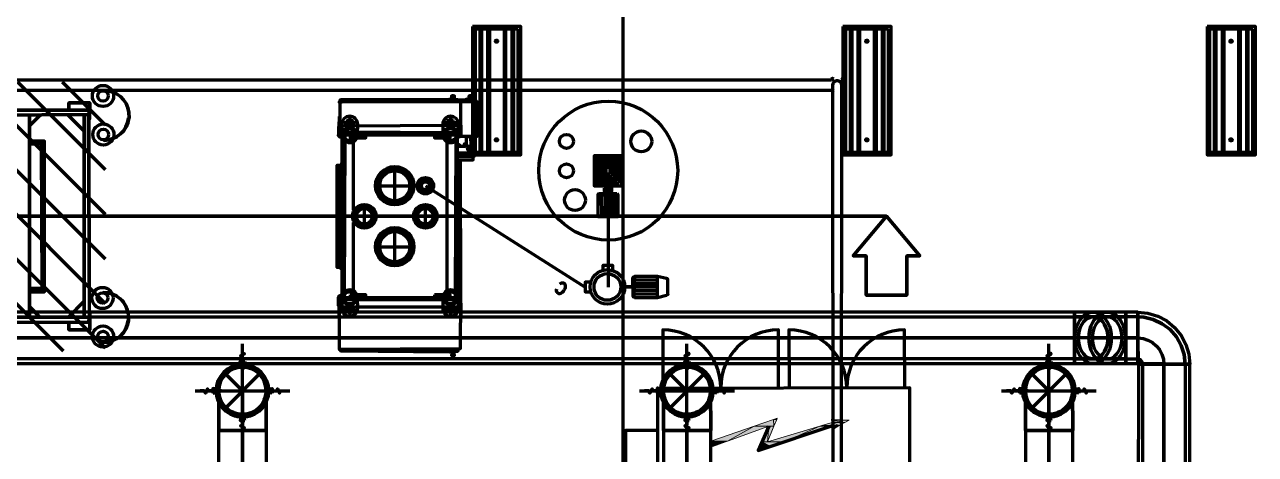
# Model space of a CAD drawing. Extents: x 0 to 1153, y 0 to 816.
# Drawn here: x 595.7 to 671.4, y 534 to 560.4 of the extents above; entities that cross this region are included whole.
import ezdxf

# ---------------------------------------------------------------- set-up
doc = ezdxf.new("R2010")
doc.units = 0
doc.header["$MEASUREMENT"] = 0
for name, color, linetype in [('Arch', 7, 'Continuous'), ('EQUIPMENTS', 7, 'Continuous'), ('Hatch', 7, 'Continuous'), ('HVAC', 7, 'Continuous')]:
    doc.layers.add(name, color=color, linetype=linetype)

msp = doc.modelspace()

# ---------------------------------------------------------------- hatches: boundary and pattern name
at = {"layer": 'Hatch', "linetype": 'Continuous', "lineweight": 0}
for points in [[(641.953, 536.152), (641.763, 536.152), (640.567, 535.739), (641.784, 535.739)], [(641.985, 536.226), (641.953, 536.152), (641.763, 536.152)], [(645.414, 535.771), (644.737, 535.771), (644.61, 535.739), (645.308, 535.739)], [(646.134, 535.961), (645.361, 535.961), (644.737, 535.771), (645.795, 535.771)], [(646.409, 536.109), (645.319, 536.109), (645.361, 535.961), (646.134, 535.961)], [(645.414, 535.771), (645.425, 535.739), (645.467, 535.58), (645.731, 535.739)], [(645.414, 535.771), (645.795, 535.771), (645.731, 535.739)], [(641.466, 535.739), (640.567, 535.739), (637.9, 534.818), (638.926, 534.818)], [(641.784, 535.739), (641.466, 535.739), (641.054, 534.776), (641.392, 534.776)], [(645.308, 535.739), (644.61, 535.739), (641.392, 534.776), (642.429, 534.776)], [(638.926, 534.818), (637.9, 534.818), (637.921, 534.776), (638.81, 534.776)], [(637.921, 534.776), (638.81, 534.776), (638.027, 534.49)], [(641.054, 534.776), (640.937, 534.49), (640.821, 534.236), (641.583, 534.49)], [(641.054, 534.776), (642.429, 534.776), (641.583, 534.49)]]:
    msp.add_hatch(color=11, dxfattribs=at).paths.add_polyline_path(points, flags=0)
h = msp.add_hatch(color=11, dxfattribs=at)
h.paths.add_polyline_path([(646.409, 536.109), (645.308, 536.152)], flags=0)
h.paths.add_polyline_path([(645.308, 536.152), (646.409, 536.109), (645.319, 536.109)], flags=0)

# ---------------------------------------------------------------- linework, layer by layer
at = {"layer": 'Arch', "color": 11, "linetype": 'Continuous', "lineweight": 211}
msp.add_line((632.523, 361.77), (632.523, 717.391), dxfattribs=at)
for points in [[(645.425, 531.125), (645.414, 556.723), (645.418, 556.778), (645.434, 556.831), (645.46, 556.879), (645.496, 556.921), (645.541, 556.954), (645.592, 556.977), (645.646, 556.989), (645.701, 556.989), (645.754, 556.977), (645.805, 556.954), (645.85, 556.921), (645.886, 556.879), (645.912, 556.831), (645.928, 556.778), (645.933, 556.737), (645.943, 556.715), (645.928, 531.082)], [(609.113, 539.729), (609.113, 539.993), (608.986, 540.057), (609.24, 540.184), (609.113, 540.247), (609.113, 540.512)], [(636.439, 539.729), (636.439, 539.993), (636.312, 540.057), (636.577, 540.184), (636.439, 540.247), (636.439, 540.512)], [(658.696, 539.729), (658.696, 539.993), (658.569, 540.057), (658.834, 540.184), (658.696, 540.247), (658.696, 540.512)], [(607.282, 537.909), (607.028, 537.909), (606.965, 538.036), (606.827, 537.771), (606.764, 537.909), (606.51, 537.909)], [(610.944, 537.909), (611.198, 537.909), (611.262, 538.036), (611.389, 537.771), (611.452, 537.909), (611.717, 537.909)], [(634.619, 537.909), (634.354, 537.909), (634.291, 538.036), (634.164, 537.771), (634.1, 537.909), (633.836, 537.909)], [(650.145, 532.913), (650.145, 538.088), (634.619, 538.046), (635.138, 537.909), (634.619, 537.76), (634.619, 538.088), (634.619, 532.913), (650.145, 532.913), (650.145, 535.495)], [(638.27, 537.909), (638.524, 537.909), (638.598, 538.036), (638.725, 537.771), (638.789, 537.909), (639.043, 537.909)], [(656.876, 537.909), (656.611, 537.909), (656.548, 538.036), (656.421, 537.771), (656.357, 537.909), (656.093, 537.909)], [(660.527, 537.909), (660.792, 537.909), (660.855, 538.036), (660.982, 537.771), (661.046, 537.909), (661.3, 537.909)], [(609.113, 536.078), (609.113, 535.813), (608.986, 535.75), (609.24, 535.623), (609.113, 535.559), (609.113, 535.294)], [(636.439, 536.078), (636.439, 535.813), (636.312, 535.75), (636.577, 535.623), (636.439, 535.559), (636.439, 535.294)], [(658.696, 536.078), (658.696, 535.813), (658.569, 535.75), (658.834, 535.623), (658.696, 535.559), (658.696, 535.294)]]:
    msp.add_lwpolyline(points, dxfattribs=at)
for points in [[(609.251, 539.729), (609.113, 539.21), (608.976, 539.729)], [(636.577, 539.729), (636.439, 539.21), (636.302, 539.729)], [(658.834, 539.729), (658.696, 539.21), (658.558, 539.729)], [(607.282, 537.76), (607.801, 537.909), (607.282, 538.046)], [(610.944, 537.76), (610.425, 537.909), (610.944, 538.046)], [(638.27, 537.76), (637.752, 537.909), (638.27, 538.046)], [(656.876, 537.76), (657.394, 537.909), (656.876, 538.046)], [(660.527, 537.76), (660.008, 537.909), (660.527, 538.046)], [(609.251, 536.078), (609.113, 536.596), (608.976, 536.078)], [(636.577, 536.078), (636.439, 536.596), (636.302, 536.078)], [(658.834, 536.078), (658.696, 536.596), (658.558, 536.078)], [(634.619, 535.495), (634.619, 532.913), (632.682, 532.913), (632.682, 535.495)]]:
    msp.add_lwpolyline(points, close=True, dxfattribs=at)
for centre in [(645.388, 557.091), (646.012, 557.091), (645.388, 556.403), (646.012, 556.403)]:
    msp.add_circle(centre, 0.037, dxfattribs=at)
at = {"layer": 'EQUIPMENTS', "color": 251, "linetype": 'Continuous', "lineweight": 211}
for p, q in [((645.329, 557.022), (113.961, 557.022)), ((645.329, 556.376), (113.961, 556.376)), ((622.893, 555.667), (622.893, 555.678)), ((623.02, 555.667), (623.02, 555.678)), ((623.03, 555.847), (623.041, 555.837)), ((623.284, 555.678), (623.284, 555.667)), ((615.707, 554.747), (615.707, 554.037)), ((621.908, 554.747), (621.908, 554.037)), ((599.726, 554.641), (599.694, 554.641)), ((616.056, 554.397), (615.357, 554.397)), ((622.258, 554.397), (621.559, 554.397)), ((615.326, 553.784), (615.326, 553.731)), ((615.632, 553.784), (615.632, 553.731)), ((615.685, 553.784), (615.685, 553.731)), ((616.701, 553.657), (615.728, 553.657)), ((615.897, 553.784), (615.897, 553.731)), ((615.929, 549.021), (615.929, 553.466)), ((616.003, 553.784), (616.003, 553.731)), ((617.728, 553.784), (617.728, 553.731)), ((617.781, 553.784), (617.781, 553.731)), ((619.834, 553.784), (619.834, 553.731)), ((619.887, 553.784), (619.887, 553.731)), ((621.887, 553.657), (620.924, 553.657)), ((621.612, 553.784), (621.612, 553.731)), ((621.697, 543.803), (621.697, 553.466)), ((621.718, 553.784), (621.718, 553.731)), ((621.93, 553.784), (621.93, 553.731)), ((622.289, 553.784), (622.289, 553.731)), ((614.934, 545.497), (614.934, 551.783)), ((615.061, 551.783), (615.209, 551.783)), ((618.479, 549.391), (618.479, 551.635)), ((631.603, 550.915), (631.603, 544.29)), ((617.358, 550.513), (619.612, 550.513)), ((620.363, 550.513), (630.185, 544.29)), ((620.607, 550.513), (620.638, 550.513)), ((616.606, 547.878), (616.606, 549.402)), ((620.363, 547.878), (620.363, 549.402)), ((630.968, 549.963), (632.195, 549.963)), ((631.169, 549.963), (631.179, 548.608)), ((631.38, 549.963), (631.38, 548.608)), ((631.582, 549.963), (631.582, 548.608)), ((631.793, 549.963), (631.793, 548.608)), ((631.994, 549.963), (631.994, 548.608)), ((615.844, 548.64), (617.368, 548.64)), ((619.601, 548.64), (621.115, 548.64)), ((620.85, 548.64), (620.871, 548.64)), ((615.929, 543.803), (615.929, 548.259)), ((616.606, 548.153), (616.606, 548.132)), ((618.479, 545.55), (618.479, 547.973)), ((617.273, 546.767), (619.696, 546.767)), ((633.211, 544.724), (634.619, 544.724)), ((633.211, 544.512), (634.619, 544.512)), ((633.211, 544.301), (634.619, 544.301)), ((633.211, 544.079), (634.619, 544.089)), ((615.326, 543.496), (615.326, 543.549)), ((615.389, 543.623), (615.389, 543.634)), ((615.632, 543.496), (615.632, 543.549)), ((615.685, 543.496), (615.685, 543.549)), ((615.897, 543.496), (615.897, 543.549)), ((616.003, 543.496), (616.003, 543.549)), ((617.728, 543.496), (617.728, 543.549)), ((617.781, 543.496), (617.781, 543.549)), ((619.834, 543.496), (619.834, 543.549)), ((619.887, 543.496), (619.887, 543.549)), ((621.612, 543.496), (621.612, 543.549)), ((621.718, 543.496), (621.718, 543.549)), ((621.93, 543.496), (621.93, 543.549)), ((622.289, 543.496), (622.289, 543.549)), ((633.211, 543.867), (634.619, 543.867)), ((634.619, 543.655), (635.18, 543.782)), ((615.082, 543.306), (615.072, 543.306)), ((616.056, 542.883), (615.357, 542.883)), ((615.707, 543.232), (615.707, 542.533)), ((622.258, 542.883), (621.559, 542.883)), ((621.908, 543.232), (621.908, 542.533)), ((615.241, 540.353), (615.241, 540.364))]:
    msp.add_line(p, q, dxfattribs=at)
for points in [[(602.128, 555.039, 0.380293), (600.594, 556.376), (600.588, 556.387, -0.380082), (602.118, 555.032), (602.128, 554.676, -0.380288), (600.594, 553.318), (600.588, 553.328, 0.380087), (602.139, 554.673), (602.128, 555.039, 0.380293), (600.594, 556.376), (600.588, 556.387, -0.380082), (602.118, 555.032), (602.139, 554.673)], [(600.588, 553.307, 0.380288), (602.107, 554.678, -0.380087), (600.594, 553.307)], [(602.107, 542.604, 0.380303), (600.572, 543.952), (600.567, 543.952, -0.380072), (602.086, 542.597), (602.107, 542.241, -0.380298), (600.572, 540.893), (600.567, 540.893, 0.380077), (602.107, 542.237), (602.107, 542.604, 0.380303), (600.572, 543.952), (600.567, 543.952, -0.380072), (602.086, 542.597), (602.107, 542.237)], [(600.567, 540.872, 0.380298), (602.086, 542.242, -0.380077), (600.572, 540.872)]]:
    msp.add_lwpolyline(points, format="xyb", close=True, dxfattribs=at)
for points in [[(598.435, 555.614), (599.726, 555.614), (599.694, 554.641), (599.726, 554.641), (599.726, 555.614), (598.435, 555.614), (598.435, 555.159)], [(615.103, 555.657), (615.103, 555.667), (615.082, 555.667)], [(615.114, 555.76), (615.143, 555.793), (615.145, 555.794), (615.114, 555.76), (615.123, 555.782), (615.143, 555.793), (615.145, 555.794), (615.114, 555.761), (615.123, 555.782), (615.143, 555.793), (615.145, 555.794), (615.114, 555.771), (615.123, 555.792), (615.143, 555.804), (615.145, 555.804), (615.114, 555.771), (615.123, 555.792), (615.143, 555.804), (615.145, 555.804), (615.116, 555.771), (615.13, 555.727)], [(621.982, 555.805), (621.792, 555.805), (621.792, 555.816), (621.813, 555.847), (621.972, 555.837)], [(622.353, 555.704), (622.349, 555.694), (622.363, 555.704), (622.358, 555.689), (622.337, 555.678)], [(622.882, 555.847), (622.861, 555.816), (622.882, 555.847), (623.041, 555.805)], [(623.406, 555.816), (623.432, 555.795), (623.432, 555.791), (623.443, 555.794), (623.411, 555.805)], [(623.432, 555.704), (623.427, 555.689), (623.412, 555.679), (623.406, 555.678)], [(599.636, 555.159), (599.664, 555.15), (599.682, 555.123), (599.683, 555.112)], [(622.469, 554.18), (622.476, 554.202), (622.497, 554.216), (622.522, 554.217)], [(596.932, 544.004), (596.932, 553.265), (596.773, 553.106), (596.741, 553.106), (596.773, 553.106), (596.773, 553.074), (596.773, 553.096), (596.752, 553.096), (596.741, 553.085), (596.762, 553.085), (596.762, 553.106), (596.741, 553.106), (596.773, 544.174), (596.773, 544.174), (596.773, 544.206), (596.011, 544.206), (596.773, 544.206), (596.741, 544.184), (596.762, 544.184), (596.762, 544.174), (596.752, 544.206), (596.752, 544.174), (596.773, 544.174), (596.932, 544.004), (596.011, 544.004), (596.932, 544.004), (596.921, 553.254), (596.932, 553.265), (596.011, 553.265), (596.921, 553.254), (596.932, 553.265), (596.773, 553.106), (596.773, 553.074), (596.011, 553.074), (596.741, 553.106), (596.741, 553.106), (596.773, 544.174), (596.773, 544.174), (596.932, 544.026)], [(615.172, 553.784), (615.15, 553.791), (615.136, 553.812), (615.135, 553.821)], [(622.035, 553.746), (622.061, 553.782), (622.069, 553.783), (622.044, 553.771), (621.993, 553.784)], [(622.348, 553.646), (622.357, 553.643), (622.362, 553.636)], [(622.469, 553.821), (622.462, 553.799), (622.441, 553.785), (622.432, 553.784)], [(623.157, 553.561), (623.134, 553.551), (623.131, 553.551)], [(596.773, 553.106), (596.773, 553.074), (596.773, 553.096), (596.752, 553.096), (596.741, 553.085), (596.773, 553.106)], [(632.428, 550.524), (632.428, 552.355), (630.735, 552.355), (630.735, 550.524)], [(632.269, 550.683), (632.269, 552.196), (630.894, 552.196), (630.894, 550.683)], [(632.132, 550.82), (632.132, 552.058), (631.031, 552.058), (631.031, 550.82)], [(631.994, 550.968), (631.994, 551.921), (631.169, 551.921), (631.169, 550.958)], [(631.857, 551.106), (631.857, 551.783), (631.306, 551.773), (631.306, 551.106)], [(631.719, 551.243), (631.719, 551.635), (631.455, 551.635), (631.455, 551.243)], [(631.349, 550.376), (631.349, 550.185), (631.814, 550.185), (631.814, 550.376)], [(632.116, 550.048), (632.193, 549.987), (632.195, 548.608), (630.968, 548.608), (630.968, 549.968), (630.983, 550.015), (631.052, 550.048)], [(648.705, 548.64), (650.759, 546.216), (649.954, 546.216), (649.954, 543.782), (647.457, 543.782), (649.954, 543.782), (649.954, 546.216), (650.759, 546.216), (648.705, 548.64), (646.652, 546.216)], [(620.808, 548.333), (620.808, 548.333), (620.808, 548.344), (620.797, 548.312)], [(647.457, 546.216), (647.457, 543.782), (647.457, 546.216), (646.652, 546.216)], [(596.773, 544.174), (596.773, 544.206), (596.741, 544.184), (596.762, 544.184), (596.762, 544.174), (596.752, 544.206), (596.752, 544.174), (596.741, 544.174)], [(615.135, 543.459), (615.142, 543.481), (615.163, 543.495), (615.172, 543.496)], [(615.569, 543.544), (615.562, 543.522), (615.541, 543.508), (615.532, 543.507)], [(615.728, 543.803), (615.728, 543.623), (616.701, 543.623), (616.701, 543.803)], [(620.924, 543.803), (620.924, 543.623), (621.887, 543.623), (621.887, 543.803)], [(622.432, 543.496), (622.454, 543.489), (622.467, 543.471), (622.469, 543.459)], [(599.726, 542.639), (599.726, 541.666), (598.435, 541.666), (598.435, 542.121), (598.435, 541.666), (599.726, 541.666), (599.694, 542.639)], [(599.636, 542.438), (599.681, 542.406), (599.662, 542.438)], [(599.683, 542.179), (599.674, 542.151), (599.647, 542.133), (599.636, 542.131)], [(622.349, 540.475), (622.337, 540.491), (622.353, 540.486), (622.363, 540.464)]]:
    msp.add_lwpolyline(points, close=True, dxfattribs=at)
for points in [[(622.141, 553.784), (622.099, 553.731), (622.141, 553.784), (622.48, 553.815), (622.48, 554.217), (622.522, 553.731), (622.099, 553.731), (622.046, 553.784), (615.58, 553.815), (615.58, 553.731), (615.093, 553.731), (622.522, 553.731), (622.522, 553.657), (615.093, 553.657), (615.093, 553.731), (615.082, 554.196), (615.103, 553.561), (615.241, 553.582), (615.262, 553.646), (615.728, 553.657), (615.728, 553.466), (616.701, 553.466), (616.701, 553.646), (620.924, 553.657), (620.924, 553.466), (621.887, 553.466), (621.887, 553.646), (622.385, 553.625), (622.406, 553.561), (622.533, 553.582), (622.533, 555.667), (615.114, 555.678), (615.124, 555.763), (615.241, 555.794), (621.792, 555.805), (621.972, 555.847), (621.972, 556.038), (622.131, 556.048), (622.131, 555.805), (622.861, 555.805), (623.041, 555.816), (623.041, 556.048), (623.189, 556.048), (623.2, 555.805), (623.411, 555.805), (623.443, 555.699), (623.538, 555.678), (622.533, 555.667), (622.533, 555.657)], [(615.255, 555.694), (622.363, 555.699), (622.363, 555.784), (622.337, 555.805)], [(621.972, 556.038), (621.972, 556.038), (621.972, 556.038)], [(622.046, 556.048), (622.046, 556.048), (622.046, 556.048)], [(622.131, 556.038), (622.131, 556.038), (622.131, 556.038)], [(622.438, 555.784), (622.427, 555.805), (622.438, 555.794)], [(622.531, 553.578), (623.549, 553.561), (623.538, 555.667), (623.512, 555.678)], [(623.115, 556.048), (623.115, 556.048), (623.115, 556.048)], [(599.683, 554.9), (599.641, 554.842), (599.683, 554.9), (599.694, 555.128), (599.636, 555.159), (599.682, 555.123), (586.761, 555.159)], [(586.761, 542.121), (599.662, 542.121), (599.683, 542.179), (599.651, 542.134), (599.694, 542.406), (599.636, 542.438), (599.681, 542.406), (599.641, 542.438), (599.694, 542.438), (599.641, 554.842), (599.683, 554.9), (599.641, 554.842), (599.683, 554.9), (599.641, 554.842), (599.683, 554.9), (599.662, 555.159), (586.761, 555.159)], [(586.761, 542.121), (599.694, 542.152), (599.694, 542.438), (590.963, 542.438), (599.694, 542.438), (599.683, 554.9), (590.963, 554.842), (599.683, 554.9)], [(596.011, 554.842), (596.011, 542.438), (596.011, 554.842)], [(596.657, 554.842), (596.011, 554.196), (596.657, 554.842)], [(599.376, 553.868), (598.403, 554.842), (599.376, 553.868)], [(599.376, 542.438), (599.376, 554.842), (599.376, 542.438)], [(615.061, 554.133), (615.082, 554.778), (615.061, 554.778)], [(615.074, 553.639), (615.072, 554.133), (615.008, 554.133), (615.016, 553.61), (615.086, 553.522), (615.073, 553.579), (615.086, 553.522), (615.159, 553.498), (615.209, 553.487), (615.086, 553.522), (615.021, 553.598), (615.009, 553.648), (615.033, 553.575), (615.086, 553.522), (615.159, 553.498)], [(615.098, 554.217), (615.135, 554.183), (615.098, 554.217), (615.146, 553.731), (622.522, 553.731), (622.543, 554.239), (622.543, 553.561), (622.533, 554.239), (622.48, 554.217), (615.135, 554.183), (615.177, 553.784), (615.516, 553.731), (615.516, 553.731), (615.474, 553.784)], [(615.685, 554.577), (615.77, 554.514), (615.886, 554.418), (615.77, 554.281), (615.667, 554.275), (615.527, 554.366), (615.518, 554.429), (615.536, 554.486), (615.57, 554.534), (615.685, 554.577), (615.57, 554.534), (615.531, 554.475), (615.527, 554.418), (615.604, 554.377), (615.604, 554.429), (615.63, 554.473), (615.676, 554.5), (615.77, 554.514), (615.798, 554.428), (615.799, 554.377), (615.772, 554.331), (615.667, 554.275), (615.777, 554.336), (615.801, 554.39), (615.794, 554.441), (615.77, 554.514), (615.728, 554.545), (615.785, 554.568), (615.832, 554.534), (615.867, 554.486), (615.855, 554.418), (615.855, 554.366), (615.832, 554.272), (615.785, 554.237), (615.667, 554.275), (615.618, 554.237), (615.57, 554.272), (615.536, 554.319), (615.574, 554.368), (615.57, 554.42), (615.587, 554.469), (615.62, 554.507), (615.685, 554.577), (615.719, 554.534), (615.77, 554.514), (615.829, 554.437), (615.833, 554.386), (615.816, 554.336), (615.781, 554.297), (615.667, 554.275), (615.728, 554.217)], [(615.77, 554.514), (615.643, 554.514), (615.569, 554.397)], [(622.046, 554.397), (621.972, 554.281), (621.845, 554.281), (621.771, 554.397), (621.845, 554.514), (621.972, 554.514)], [(615.41, 553.731), (615.389, 553.784), (615.389, 553.731)], [(615.569, 553.75), (615.569, 553.75), (615.569, 553.75)], [(622.226, 553.731), (622.205, 553.784), (622.205, 553.731)], [(622.893, 553.048), (622.873, 552.989), (622.873, 552.989), (622.816, 552.95), (622.873, 552.989), (622.893, 553.048), (622.893, 553.54), (623.136, 553.54), (623.178, 552.429), (623.337, 552.397), (623.295, 553.551)], [(623.549, 553.561), (623.538, 553.551), (623.538, 553.561)], [(623.131, 552.947), (623.177, 552.911), (623.131, 552.947), (622.797, 552.937), (622.321, 552.937), (622.342, 553), (622.395, 553.043), (622.448, 553.043), (622.448, 552.958), (622.395, 552.958)], [(623.142, 552.536), (623.142, 552.536), (622.321, 552.524)], [(622.321, 552.471), (622.427, 552.461), (622.533, 552.45), (622.649, 552.429), (622.639, 552.513)], [(623.334, 552.405), (623.358, 552.312), (622.321, 552.312)], [(622.332, 553.006), (622.386, 553.081), (622.501, 553), (622.501, 553), (622.501, 552.937)], [(622.649, 552.429), (622.85, 552.418), (622.903, 552.408), (622.956, 552.429), (623.178, 552.429)], [(622.744, 553.048), (622.799, 553.123), (622.882, 553.043), (622.85, 553), (622.744, 553.048), (622.816, 552.95), (622.755, 552.937), (622.744, 553.048), (622.829, 553.117), (622.829, 553.117)], [(622.956, 552.408), (622.956, 552.513), (622.829, 552.513), (622.85, 552.418)], [(615.061, 545.497), (615.188, 545.497), (615.188, 545.571), (615.146, 551.709), (615.061, 551.709), (615.061, 545.571), (615.061, 545.497), (614.934, 545.497), (614.934, 551.783), (615.061, 551.783), (615.061, 545.497), (615.04, 551.783), (615.061, 551.709), (615.209, 551.709), (615.188, 551.783), (615.209, 551.91)], [(615.209, 551.709), (615.156, 551.709), (615.156, 545.571), (615.209, 545.571), (615.061, 545.571), (615.156, 545.571), (615.156, 551.709)], [(615.115, 540.392), (615.241, 540.374), (615.115, 540.392), (615.093, 540.48), (615.115, 540.392), (615.103, 540.48), (622.512, 540.501), (622.533, 543.698), (622.522, 552.111)], [(622.321, 552.111), (623.295, 552.111), (623.295, 552.312)], [(620.374, 550.82), (620.374, 550.82), (620.374, 550.82)], [(620.374, 550.206), (620.374, 550.206), (620.374, 550.206)], [(631.582, 550.048), (631.582, 550.524), (631.56, 550.048), (631.603, 550.524)], [(509.196, 548.64), (648.705, 548.64), (509.196, 548.64)], [(631.285, 545.327), (631.285, 545.634), (631.867, 545.634), (631.867, 545.317)], [(615.167, 545.571), (615.167, 545.571), (615.167, 545.571)], [(615.209, 545.37), (615.188, 545.37), (615.188, 545.497)], [(635.254, 543.872), (635.234, 543.816), (635.254, 543.872), (635.254, 544.74), (635.234, 544.796), (635.18, 544.819), (634.619, 544.936), (633.211, 544.936), (633.165, 543.665), (633.126, 543.704), (633.116, 544.856), (633.148, 544.925), (633.116, 544.856)], [(633.206, 543.655), (634.619, 543.655), (634.619, 544.936)], [(628.618, 544.481), (628.724, 544.544), (628.777, 544.555), (628.83, 544.555), (628.904, 544.512), (628.936, 544.47), (628.957, 544.364), (628.957, 544.311), (628.946, 544.237), (628.925, 544.174), (628.893, 544.11), (628.851, 544.047), (628.809, 543.994), (628.766, 543.952), (628.713, 543.909), (628.661, 543.888), (628.608, 543.877), (628.555, 543.877), (628.449, 543.952), (628.417, 544.057), (628.417, 544.11), (628.428, 544.174)], [(630.523, 544.587), (630.185, 544.587), (630.185, 544.004), (630.523, 544.004)], [(633.116, 544.301), (632.619, 544.301), (633.116, 544.28), (632.619, 544.322)], [(635.17, 544.83), (635.25, 544.767), (635.22, 544.81), (635.253, 544.754)], [(599.376, 543.412), (598.403, 542.438), (599.376, 543.412)], [(615.072, 543.623), (615.072, 543.137), (615.008, 543.137), (615.013, 543.668), (615.033, 543.715), (615.065, 543.753), (615.108, 543.78), (615.159, 543.792), (615.177, 543.793)], [(622.512, 543.719), (622.406, 543.719), (622.512, 543.719), (622.522, 543.052), (622.48, 543.454), (622.078, 543.496), (615.58, 543.496), (615.58, 543.549), (615.093, 543.549), (615.093, 543.623), (622.522, 543.623), (622.522, 543.549), (615.093, 543.549), (615.093, 543.063), (615.093, 543.698), (615.209, 543.719)], [(622.506, 543.073), (622.469, 543.107), (622.506, 543.073), (622.48, 543.549), (615.146, 543.549), (615.103, 543.063), (615.135, 543.11)], [(622.046, 543.454), (622.036, 543.541), (622.046, 543.454), (622.036, 543.541), (622.522, 543.549), (622.48, 543.063), (615.146, 543.063), (615.146, 543.454), (615.516, 543.549), (615.516, 543.549), (615.474, 543.496)], [(615.41, 543.549), (615.389, 543.496), (615.389, 543.549)], [(622.141, 543.549), (622.072, 543.507), (622.141, 543.549), (622.048, 543.516), (622.048, 543.516)], [(622.226, 543.549), (622.205, 543.496), (622.205, 543.549)], [(596.011, 543.084), (596.657, 542.438), (596.011, 543.084)], [(615.082, 542.491), (615.061, 542.491), (615.061, 543.137)], [(615.728, 542.703), (615.643, 542.766), (615.527, 542.861), (615.604, 542.862), (615.604, 542.914), (615.63, 542.959), (615.676, 542.985), (615.728, 543.031), (615.772, 542.959), (615.798, 542.914), (615.799, 542.862), (615.772, 542.817), (615.728, 542.791), (615.792, 542.844), (615.802, 542.895), (615.781, 542.949), (615.77, 542.999), (615.886, 542.904), (615.855, 542.861), (615.867, 542.804), (615.832, 542.757), (615.785, 542.723), (615.685, 542.734), (615.618, 542.723), (615.57, 542.757), (615.536, 542.804), (615.574, 542.854), (615.57, 542.906), (615.587, 542.954), (615.62, 542.993), (615.728, 543.031), (615.807, 542.968), (615.829, 542.922), (615.833, 542.871), (615.816, 542.822), (615.781, 542.783), (615.736, 542.76), (615.643, 542.766), (615.76, 542.769), (615.816, 542.822), (615.833, 542.88), (615.824, 542.938), (615.781, 542.993), (615.728, 543.031), (615.785, 543.053), (615.832, 543.019), (615.867, 542.972), (615.805, 543.041), (615.728, 543.031), (615.643, 543.007), (615.587, 542.954), (615.558, 542.904), (615.536, 542.972), (615.57, 543.019), (615.685, 543.063), (615.728, 543.031), (615.685, 543.063)], [(615.77, 542.999), (615.643, 542.999), (615.569, 542.883)], [(615.643, 542.766), (615.77, 542.766), (615.844, 542.883)], [(621.972, 542.999), (621.845, 542.999), (621.771, 542.883)], [(622.533, 543.306), (622.533, 542.491), (622.533, 542.491)], [(621.982, 540.343), (621.813, 540.311), (621.813, 540.311)], [(621.972, 540.11), (621.972, 540.11), (621.972, 540.11)], [(622.131, 540.11), (622.131, 540.11), (622.131, 540.11)]]:
    msp.add_lwpolyline(points, dxfattribs=at)
for points in [[(622.427, 555.678), (622.427, 555.784), (623.443, 555.794), (623.443, 555.699), (622.427, 555.678), (622.427, 555.784), (622.427, 555.678), (622.374, 555.699), (622.353, 555.805), (615.248, 555.807), (615.156, 555.794), (615.241, 555.794), (615.156, 555.794), (615.241, 555.773), (615.262, 555.678), (615.199, 555.678), (615.251, 555.699), (615.156, 555.72), (615.199, 555.667), (615.241, 555.702), (615.251, 555.794), (615.156, 555.794), (615.114, 555.76), (615.146, 555.805), (615.114, 555.763), (615.093, 555.667), (615.082, 553.582), (615.209, 553.551), (615.23, 553.625, 0.414148), (615.701, 553.18, 0.414213), (616.182, 553.662), (616.193, 554.302, 0.414231), (615.701, 554.789, 0.414166), (615.22, 554.307), (615.22, 553.657), (615.22, 553.586), (615.209, 543.719), (615.23, 543.655), (622.374, 543.66), (622.374, 543.66, 0.414213), (621.903, 544.11, 0.414245), (621.421, 543.629), (621.422, 542.978, 0.414245), (621.903, 542.502, 0.414213), (622.385, 542.983), (622.374, 543.66), (622.321, 553.635), (622.226, 553.646), (622.194, 543.623), (622.374, 543.66), (622.383, 543.723), (622.374, 543.66)], [(622.226, 553.635), (622.377, 553.576), (622.353, 553.656), (622.384, 554.307, 0.414166), (621.903, 554.789, 0.414198), (621.422, 554.302), (621.421, 553.662, 0.41418), (621.903, 553.18, 0.414149), (622.377, 553.576), (622.522, 553.551), (622.377, 553.576), (622.377, 553.576)], [(621.93, 554.217), (621.887, 554.249), (621.819, 554.237), (621.772, 554.272), (621.738, 554.319), (621.775, 554.368), (621.772, 554.42), (621.793, 554.476), (621.829, 554.512), (621.887, 554.577), (621.972, 554.514), (622.013, 554.476), (622.033, 554.428), (622.033, 554.377), (622.013, 554.329), (621.976, 554.292), (621.93, 554.217), (621.887, 554.249), (621.962, 554.284), (622.018, 554.336), (622.035, 554.394), (622.029, 554.445), (621.972, 554.514), (621.887, 554.577), (621.845, 554.521), (621.793, 554.476), (621.772, 554.42), (621.775, 554.368), (621.773, 554.429), (621.793, 554.476), (621.829, 554.512), (621.887, 554.577), (621.972, 554.514), (622.013, 554.476), (622.033, 554.428), (622.033, 554.377), (622.013, 554.329), (621.976, 554.292), (621.93, 554.217), (621.887, 554.249), (621.819, 554.237), (621.93, 554.217), (621.819, 554.237), (621.772, 554.272), (621.738, 554.319), (621.76, 554.418), (621.738, 554.486), (621.781, 554.542), (621.887, 554.577), (621.781, 554.542), (621.738, 554.486), (621.773, 554.429), (621.806, 554.377), (621.806, 554.429), (621.832, 554.473), (621.877, 554.5), (621.972, 554.514), (622, 554.428), (622, 554.377), (621.974, 554.331), (621.929, 554.306), (622.002, 554.315), (622.057, 554.366), (622.026, 554.264), (621.93, 554.217), (622.026, 554.264), (622.068, 554.319), (622.086, 554.376), (622.063, 554.309), (622.017, 554.256), (621.93, 554.217), (622.017, 554.256), (622.063, 554.309), (622.057, 554.366), (622.085, 554.429, 0.332654), (621.887, 554.577), (621.972, 554.514), (621.996, 554.441), (622.003, 554.39), (621.978, 554.336), (621.923, 554.304), (621.978, 554.336), (622.002, 554.383), (621.998, 554.435), (621.972, 554.514), (621.871, 554.498), (621.827, 554.469), (621.805, 554.423), (621.728, 554.366), (621.845, 554.281), (621.972, 554.281), (622.046, 554.397), (621.972, 554.514), (621.887, 554.577)], [(615.251, 540.464), (615.199, 540.438), (615.251, 540.464), (615.251, 540.364), (621.813, 540.311), (621.982, 540.353), (621.972, 540.11), (622.046, 540.099), (621.972, 540.11), (622.131, 540.11), (622.057, 540.099), (622.131, 540.11), (622.131, 540.343), (622.342, 540.343), (622.363, 540.47), (622.353, 540.353), (615.241, 540.364), (615.156, 540.364), (615.241, 540.374), (615.251, 540.464), (615.124, 540.396), (615.082, 540.491), (615.082, 543.703), (615.204, 543.719), (615.23, 543.658), (615.219, 542.983, 0.414213), (615.701, 542.502, 0.414277), (616.193, 542.978), (616.183, 543.629, 0.414277), (615.701, 544.111, 0.414212), (615.241, 543.659), (615.389, 543.634), (615.421, 553.657), (615.243, 553.638), (615.229, 553.579), (615.243, 553.638), (615.241, 553.63)], [(621.93, 542.703), (621.887, 542.734), (621.93, 542.703, -0.332553), (621.76, 542.904), (621.738, 542.972), (621.772, 543.019), (621.887, 543.063), (621.829, 542.998), (621.884, 542.987), (621.972, 542.999), (622.002, 542.907), (621.998, 542.856), (621.969, 542.812), (621.923, 542.789), (621.974, 542.817), (622.002, 542.869), (621.998, 542.92), (621.972, 542.999), (622.031, 542.922), (622.034, 542.871), (622.018, 542.822), (621.983, 542.783), (621.938, 542.76), (621.887, 542.734), (621.954, 542.766), (622.008, 542.807), (622.057, 542.861), (622.068, 542.804), (622.034, 542.757), (621.93, 542.703), (622.034, 542.757), (622.073, 542.815), (622.034, 542.871), (622.031, 542.922), (621.972, 542.999), (621.93, 543.031), (621.987, 543.053), (622.034, 543.019), (622.068, 542.972), (621.972, 542.999, 0.339375), (621.837, 543.003), (621.798, 542.968), (621.775, 542.922), (621.772, 542.871), (621.832, 542.959), (621.884, 542.987), (621.836, 542.963), (621.808, 542.92), (621.804, 542.869), (621.728, 542.861), (621.845, 542.766), (621.972, 542.766), (622.046, 542.883), (621.972, 542.999), (621.887, 543.063)]]:
    msp.add_lwpolyline(points, format="xyb", dxfattribs=at)
for centre, radius in [((600.535, 556.043), 0.651), ((600.535, 556.043), 0.651), ((600.535, 556.043), 0.323), ((600.535, 556.043), 0.323), ((631.597, 551.45), 4.27), ((600.557, 553.672), 0.651), ((600.557, 553.672), 0.651), ((600.557, 553.672), 0.323), ((600.557, 553.672), 0.323), ((615.701, 553.662), 0.45), ((615.701, 553.662), 0.376), ((615.701, 554.403), 0.111), ((615.701, 554.403), 0.111), ((615.701, 554.403), 0.101), ((615.701, 554.403), 0.101), ((615.701, 554.403), 0.0794), ((615.701, 554.403), 0.0582), ((621.903, 553.662), 0.45), ((621.903, 553.662), 0.376), ((621.903, 553.662), 0.376), ((621.903, 553.662), 0.376), ((621.903, 554.403), 0.111), ((621.903, 554.403), 0.111), ((621.903, 554.403), 0.111), ((621.903, 554.403), 0.111), ((621.903, 554.403), 0.101), ((621.903, 554.403), 0.101), ((621.903, 554.403), 0.101), ((621.903, 554.403), 0.101), ((621.903, 554.403), 0.0794), ((621.903, 554.403), 0.0794), ((621.903, 554.403), 0.0582), ((621.903, 554.403), 0.0582), ((629.026, 553.249), 0.429), ((633.629, 553.249), 0.64), ((622.411, 553.006), 0.037), ((622.824, 553.048), 0.0371), ((623.014, 552.773), 0.0688), ((618.474, 550.519), 1.18), ((629.026, 551.439), 0.429), ((618.474, 550.519), 1.085), ((618.474, 550.519), 0.979), ((618.474, 550.519), 0.926), ((617.934, 551.46), 0.0265), ((619.024, 551.46), 0.0265), ((620.358, 550.519), 0.503), ((620.358, 550.519), 0.418), ((620.559, 550.878), 0.0265), ((617.395, 550.519), 0.0264), ((619.564, 550.519), 0.0265), ((619.945, 550.519), 0.0264), ((620.358, 550.519), 0.312), ((620.358, 550.519), 0.249), ((620.559, 550.159), 0.0265), ((629.555, 549.64), 0.64), ((617.934, 549.577), 0.0265), ((619.024, 549.577), 0.0264), ((616.601, 548.645), 0.725), ((615.955, 548.645), 0.0265), ((616.601, 548.645), 0.651), ((616.601, 548.645), 0.534), ((616.601, 548.645), 0.482), ((616.929, 549.206), 0.0265), ((620.358, 548.645), 0.725), ((619.712, 548.645), 0.0265), ((620.358, 548.645), 0.651), ((620.358, 548.645), 0.534), ((620.358, 548.645), 0.482), ((620.675, 549.206), 0.0265), ((616.929, 548.084), 0.0264), ((618.474, 546.772), 1.18), ((620.675, 548.084), 0.0264), ((618.474, 546.772), 1.085), ((618.474, 546.772), 0.979), ((618.474, 546.772), 0.926), ((617.934, 547.703), 0.0265), ((619.024, 547.703), 0.0264), ((617.395, 546.772), 0.0264), ((619.564, 546.772), 0.0265), ((617.934, 545.83), 0.0265), ((619.024, 545.83), 0.0264), ((631.545, 544.296), 1.064), ((631.545, 544.296), 0.82), ((600.504, 543.618), 0.651), ((600.504, 543.618), 0.651), ((615.701, 543.629), 0.45), ((621.903, 543.629), 0.45), ((600.504, 543.618), 0.323), ((600.504, 543.618), 0.323), ((615.701, 543.629), 0.376), ((621.903, 543.629), 0.376), ((615.701, 542.888), 0.111), ((615.701, 542.888), 0.111), ((615.701, 542.888), 0.101), ((615.701, 542.888), 0.101), ((615.701, 542.888), 0.0794), ((615.701, 542.888), 0.0582), ((621.903, 542.888), 0.111), ((621.903, 542.888), 0.111), ((621.903, 542.888), 0.101), ((621.903, 542.888), 0.101), ((621.903, 542.888), 0.0794), ((621.903, 542.888), 0.0582), ((600.535, 541.248), 0.651), ((600.535, 541.248), 0.651), ((600.535, 541.248), 0.323), ((600.535, 541.248), 0.323)]:
    msp.add_circle(centre, radius, dxfattribs=at)
for p in [(615.082, 555.667), (621.972, 556.038), (622.046, 556.048), (622.131, 556.038), (623.115, 556.048), (596.773, 553.106), (596.773, 553.106), (623.178, 552.513), (615.156, 551.709), (615.156, 551.709), (620.374, 550.82), (620.374, 550.206), (620.808, 548.344), (620.808, 548.333), (615.156, 545.571), (615.156, 545.571), (615.167, 545.571), (596.773, 544.174), (596.773, 544.174), (615.093, 540.48), (621.972, 540.11), (621.972, 540.11), (622.046, 540.11), (622.046, 540.11), (622.131, 540.11), (622.131, 540.11), (622.131, 540.11)]:
    msp.add_point(p, dxfattribs=at)
at = {"layer": 'Hatch', "color": 5, "linetype": 'Continuous', "lineweight": 211}
for p, q in [((623.697, 560.155), (623.697, 552.588)), ((623.803, 560.155), (623.803, 552.588)), ((624.184, 560.155), (624.184, 552.588)), ((624.29, 560.155), (624.29, 552.588)), ((625.189, 560.155), (625.189, 552.588)), ((625.284, 560.155), (625.284, 552.588)), ((625.665, 560.155), (625.665, 552.588)), ((625.771, 560.155), (625.771, 552.588)), ((646.462, 560.155), (646.462, 552.588)), ((646.568, 560.155), (646.568, 552.588)), ((646.949, 560.155), (646.949, 552.588)), ((647.054, 560.155), (647.054, 552.588)), ((647.954, 560.155), (647.954, 552.588)), ((648.06, 560.155), (648.06, 552.588)), ((648.441, 560.155), (648.441, 552.588)), ((648.547, 560.155), (648.547, 552.588)), ((668.856, 560.155), (668.856, 552.588)), ((668.962, 560.155), (668.962, 552.588)), ((669.343, 560.155), (669.343, 552.588)), ((669.449, 560.155), (669.449, 552.588)), ((670.348, 560.155), (670.348, 552.588)), ((670.454, 560.155), (670.454, 552.588)), ((670.835, 560.155), (670.835, 552.588)), ((670.93, 560.155), (670.93, 552.588))]:
    msp.add_line(p, q, dxfattribs=at)
at = {"layer": 'Hatch', "color": 251, "linetype": 'Continuous', "lineweight": 211}
for p, q in [((581.554, 556.906), (598.085, 540.374)), ((584.295, 556.906), (600.668, 540.544)), ((587.036, 556.906), (600.668, 543.285)), ((589.788, 556.906), (600.668, 546.026)), ((592.529, 556.906), (600.668, 548.767)), ((595.27, 556.906), (600.668, 551.519)), ((598.022, 556.906), (600.668, 554.26))]:
    msp.add_line(p, q, dxfattribs=at)
at = {"layer": 'Hatch', "color": 5, "linetype": 'Continuous', "lineweight": 211}
for points in [[(623.252, 560.313), (623.252, 552.429), (626.226, 552.429), (626.226, 560.313)], [(626.057, 560.155), (623.411, 560.155), (623.411, 552.588), (626.057, 552.588)], [(646.017, 560.313), (646.017, 552.429), (648.991, 552.429), (648.991, 560.313)], [(648.832, 560.155), (646.176, 560.155), (646.176, 552.588), (648.832, 552.588)], [(668.412, 560.313), (668.412, 552.429), (671.385, 552.429), (671.385, 560.313)], [(671.227, 560.155), (668.57, 560.155), (668.57, 552.588), (671.227, 552.588)], [(624.729, 559.477), (624.796, 559.425), (624.792, 559.382), (624.76, 559.347), (624.718, 559.341), (624.68, 559.36), (624.661, 559.397), (624.668, 559.44), (624.702, 559.472), (624.745, 559.475), (624.784, 559.449), (624.798, 559.409), (624.784, 559.368), (624.745, 559.342), (624.702, 559.345), (624.668, 559.377), (624.661, 559.42), (624.68, 559.457), (624.729, 559.477)], [(647.494, 559.477), (647.56, 559.425), (647.557, 559.382), (647.525, 559.347), (647.482, 559.341), (647.445, 559.36), (647.426, 559.397), (647.433, 559.44), (647.467, 559.472), (647.51, 559.475), (647.549, 559.449), (647.562, 559.409), (647.549, 559.368), (647.51, 559.342), (647.467, 559.345), (647.433, 559.377), (647.426, 559.42), (647.449, 559.461), (647.494, 559.477)], [(669.888, 559.477), (669.955, 559.425), (669.951, 559.382), (669.92, 559.347), (669.877, 559.341), (669.839, 559.36), (669.82, 559.397), (669.827, 559.44), (669.861, 559.472), (669.904, 559.475), (669.943, 559.449), (669.957, 559.409), (669.943, 559.368), (669.904, 559.342), (669.861, 559.345), (669.827, 559.377), (669.82, 559.42), (669.839, 559.457), (669.888, 559.477)], [(624.729, 553.413), (624.796, 553.361), (624.792, 553.318), (624.76, 553.283), (624.718, 553.276), (624.68, 553.296), (624.661, 553.333), (624.668, 553.376), (624.702, 553.408), (624.745, 553.411), (624.784, 553.385), (624.798, 553.344), (624.784, 553.304), (624.751, 553.279), (624.707, 553.279), (624.67, 553.308), (624.66, 553.35), (624.677, 553.389), (624.729, 553.413)], [(647.494, 553.413), (647.559, 553.366), (647.559, 553.323), (647.53, 553.286), (647.488, 553.276), (647.449, 553.292), (647.427, 553.328), (647.43, 553.371), (647.462, 553.405), (647.505, 553.412), (647.542, 553.393), (647.562, 553.355), (647.555, 553.313), (647.52, 553.281), (647.477, 553.277), (647.438, 553.304), (647.425, 553.344), (647.438, 553.385), (647.494, 553.413)], [(669.888, 553.413), (669.955, 553.361), (669.951, 553.318), (669.92, 553.283), (669.877, 553.276), (669.839, 553.296), (669.82, 553.333), (669.827, 553.376), (669.861, 553.408), (669.904, 553.411), (669.943, 553.385), (669.957, 553.344), (669.943, 553.304), (669.91, 553.279), (669.866, 553.279), (669.829, 553.308), (669.819, 553.35), (669.836, 553.389), (669.888, 553.413)]]:
    msp.add_lwpolyline(points, close=True, dxfattribs=at)
at = {"layer": 'Hatch', "color": 11, "linetype": 'Continuous', "lineweight": 211}
for points in [[(642.07, 538.088), (642.064, 541.655, 0.414207), (638.514, 538.094, 0.414211), (634.952, 541.655), (634.958, 538.088)], [(649.827, 538.088), (649.822, 541.655, 0.414209), (646.261, 538.094, 0.414211), (642.71, 541.655), (642.715, 538.088)]]:
    msp.add_lwpolyline(points, format="xyb", dxfattribs=at)
at = {"layer": 'Hatch', "color": 11, "linetype": 'Continuous', "lineweight": 0}
for points in [[(641.985, 536.226), (641.953, 536.152), (641.784, 535.739), (641.392, 534.776), (642.429, 534.776), (644.61, 535.739), (645.308, 535.739), (644.737, 535.771), (645.308, 535.739), (644.61, 535.739), (642.429, 534.776), (645.308, 535.739), (645.425, 535.739), (645.731, 535.739), (645.467, 535.58), (645.414, 535.771), (645.731, 535.739), (645.414, 535.771), (644.737, 535.771), (645.795, 535.771), (645.361, 535.961), (646.134, 535.961), (645.319, 536.109), (646.409, 536.109), (645.319, 536.109), (646.134, 535.961), (645.361, 535.961), (645.795, 535.771), (646.134, 535.961), (646.409, 536.109), (645.308, 536.152), (646.409, 536.109), (645.319, 536.109), (645.361, 535.961), (644.737, 535.771), (644.61, 535.739), (641.392, 534.776), (641.054, 534.776), (641.583, 534.49), (641.054, 534.776), (641.466, 535.739), (638.926, 534.818), (638.81, 534.776), (638.027, 534.49), (637.9, 534.818), (640.567, 535.739), (641.763, 536.152)], [(637.921, 534.776), (638.81, 534.776), (637.9, 534.818), (638.81, 534.776), (637.9, 534.818), (638.926, 534.818), (640.567, 535.739), (641.466, 535.739), (641.784, 535.739), (641.763, 536.152), (641.953, 536.152), (641.763, 536.152), (641.784, 535.739), (640.567, 535.739), (638.926, 534.818), (637.921, 534.776)], [(645.414, 535.771), (645.795, 535.771), (645.731, 535.739), (645.414, 535.771)], [(640.937, 534.49), (641.583, 534.49), (642.429, 534.776), (641.054, 534.776), (640.937, 534.49), (641.583, 534.49), (640.821, 534.236)]]:
    msp.add_lwpolyline(points, close=True, dxfattribs=at)
at = {"layer": 'Hatch', "color": 11, "linetype": 'Continuous', "lineweight": 211}
msp.add_lwpolyline([(641.466, 535.739), (640.821, 534.236), (645.414, 535.771)], dxfattribs=at)
at = {"layer": 'Hatch', "color": 11, "linetype": 'Continuous', "lineweight": 0}
msp.add_lwpolyline([(641.392, 534.776), (641.466, 535.739), (641.392, 534.776)], dxfattribs=at)
at = {"layer": 'HVAC', "color": 6, "linetype": 'Continuous', "lineweight": 211}
for p, q in [((609.113, 534.998), (609.113, 540.808)), ((636.439, 534.998), (636.439, 540.808)), ((658.696, 534.998), (658.696, 540.808)), ((610.14, 538.935), (608.087, 536.871)), ((637.476, 538.935), (635.413, 536.871)), ((659.733, 538.935), (657.669, 536.871)), ((606.203, 537.909), (612.024, 537.909)), ((633.529, 537.909), (639.35, 537.909)), ((655.786, 537.909), (661.606, 537.909))]:
    msp.add_line(p, q, dxfattribs=at)
for points in [[(651.087, 454.914), (651.118, 517.874), (651.118, 521.049), (664.189, 521.081), (667.353, 521.081), (667.353, 539.538), (664.157, 539.581), (664.157, 542.745), (663.416, 542.745), (662.273, 542.745), (661.416, 542.745), (660.273, 542.745), (576.231, 542.745), (576.231, 539.581), (572.357, 539.411), (572.357, 542.904), (542.301, 542.904), (542.301, 539.411), (538.417, 539.253), (486.516, 539.253)], [(486.516, 542.777), (538.417, 542.777), (542.301, 542.618), (572.357, 542.618), (576.231, 542.449), (660.273, 542.449), (660.273, 539.866), (576.231, 539.866), (572.357, 539.708), (542.301, 539.708), (538.417, 539.538), (486.516, 539.538)], [(572.357, 541.158), (572.357, 542.618), (572.357, 541.158), (572.357, 539.708), (572.357, 541.158), (542.301, 541.158), (572.357, 541.158), (576.231, 541.158), (576.231, 539.866), (576.231, 542.449), (576.231, 541.158), (576.231, 542.449), (576.231, 539.866), (576.231, 541.158), (660.273, 541.158), (576.231, 541.158)], [(576.231, 539.581), (660.273, 539.581), (661.416, 539.581), (662.273, 539.581), (663.416, 539.581), (664.157, 539.581), (664.157, 542.745), (664.781, 542.682), (665.385, 542.502), (665.935, 542.205), (666.422, 541.803), (666.813, 541.316), (667.11, 540.766), (667.29, 540.163), (667.353, 539.538), (664.189, 539.538), (664.157, 521.049)], [(663.416, 541.158), (663.416, 542.745), (663.416, 539.581), (663.416, 542.745), (663.416, 539.581), (663.416, 541.158), (663.384, 541.412), (663.342, 541.655), (663.268, 541.877), (663.183, 542.089), (663.067, 542.279), (662.929, 542.438), (662.781, 542.576), (662.622, 542.671), (662.453, 542.724), (662.273, 542.745), (662.104, 542.724), (661.924, 542.671), (661.765, 542.576), (661.617, 542.438), (661.479, 542.279), (661.374, 542.089), (661.278, 541.877), (661.204, 541.655), (661.173, 541.412), (661.151, 541.158), (661.173, 540.914), (661.204, 540.671), (661.278, 540.438), (661.374, 540.226), (661.479, 540.036), (661.617, 539.877), (661.765, 539.75), (661.924, 539.655), (662.104, 539.591), (662.273, 539.581), (662.453, 539.591), (662.622, 539.655), (662.781, 539.75), (662.929, 539.877), (663.067, 540.036), (663.183, 540.226), (663.268, 540.438), (663.342, 540.671), (663.384, 540.914), (663.416, 541.158), (663.384, 540.914), (663.342, 540.671), (663.268, 540.438), (663.183, 540.226), (663.067, 540.036), (662.929, 539.877), (662.781, 539.75), (662.622, 539.655), (662.453, 539.591), (662.273, 539.581), (662.104, 539.591), (661.924, 539.655), (661.765, 539.75), (661.617, 539.877), (661.479, 540.036), (661.374, 540.226), (661.278, 540.438), (661.204, 540.671), (661.173, 540.914), (661.151, 541.158), (661.173, 541.412), (661.204, 541.655), (661.278, 541.877), (661.374, 542.089), (661.479, 542.279), (661.575, 542.438), (661.416, 542.449), (660.273, 542.449), (661.416, 542.449), (660.273, 542.449), (660.273, 539.866), (661.416, 539.866), (661.575, 539.888), (661.723, 539.941), (661.871, 540.036), (661.998, 540.173), (662.114, 540.332), (662.199, 540.512), (662.273, 540.713), (662.316, 540.935), (662.326, 541.158), (662.316, 541.38), (662.273, 541.602), (662.199, 541.803), (662.114, 541.994), (661.998, 542.152), (661.871, 542.279), (661.723, 542.375), (661.617, 542.438), (661.765, 542.576), (661.924, 542.671), (662.104, 542.724), (662.273, 542.745), (662.453, 542.724), (662.622, 542.671), (662.781, 542.576), (662.929, 542.438), (663.067, 542.279), (663.183, 542.089), (663.268, 541.877), (663.342, 541.655), (663.384, 541.412), (663.416, 541.158), (662.273, 541.158)], [(664.475, 521.081), (664.475, 539.538), (667.067, 539.538), (664.475, 539.538), (664.453, 539.655), (664.337, 539.803), (664.157, 539.866), (664.157, 542.449), (663.416, 542.449), (663.416, 539.866), (663.416, 542.449), (662.273, 542.449), (662.114, 542.438), (661.966, 542.375), (661.818, 542.279), (661.691, 542.152), (661.575, 541.994), (661.479, 541.803), (661.416, 541.602), (661.374, 541.38), (661.363, 541.158), (661.374, 540.935), (661.416, 540.713), (661.479, 540.512), (661.575, 540.332), (661.691, 540.173), (661.818, 540.036), (661.966, 539.941), (662.114, 539.888), (661.924, 539.75), (661.755, 539.655), (661.585, 539.591), (661.416, 539.581), (661.236, 539.591), (661.067, 539.655), (660.897, 539.75), (660.749, 539.877), (660.622, 540.036), (660.506, 540.226), (660.411, 540.438), (660.347, 540.671), (660.305, 540.914), (660.294, 541.158), (660.305, 541.412), (660.347, 541.655), (660.411, 541.877), (660.506, 542.089), (660.622, 542.279), (660.749, 542.438), (660.897, 542.576), (661.067, 542.671), (661.236, 542.724), (661.416, 542.745), (661.585, 542.724), (661.755, 542.671), (661.924, 542.576), (662.072, 542.438), (661.966, 542.375), (661.818, 542.279), (661.691, 542.152), (661.575, 541.994), (661.479, 541.803), (661.416, 541.602), (661.374, 541.38), (661.363, 541.158), (661.374, 540.935), (661.416, 540.713), (661.479, 540.512), (661.575, 540.332), (661.691, 540.173), (661.818, 540.036), (661.966, 539.941), (662.114, 539.888), (662.273, 539.866), (662.432, 539.888), (662.591, 539.941), (662.728, 540.036), (662.866, 540.173), (662.972, 540.332), (663.067, 540.512), (663.13, 540.713), (663.173, 540.935), (663.194, 541.158), (663.173, 541.38), (663.13, 541.602), (663.067, 541.803), (662.972, 541.994), (662.866, 542.152), (662.728, 542.279), (662.591, 542.375), (662.432, 542.438), (662.273, 542.449), (662.114, 542.438), (661.966, 542.375), (661.818, 542.279), (661.691, 542.152), (661.575, 541.994), (661.479, 541.803), (661.416, 541.602), (661.374, 541.38), (661.363, 541.158), (661.374, 540.935), (661.416, 540.713), (661.479, 540.512), (661.575, 540.332), (661.691, 540.173), (661.818, 540.036), (661.966, 539.941), (662.114, 539.888), (662.273, 539.866), (662.432, 539.888), (662.591, 539.941), (662.728, 540.036), (662.866, 540.173), (662.972, 540.332), (663.067, 540.512), (663.13, 540.713), (663.173, 540.935), (663.194, 541.158), (663.173, 541.38), (663.13, 541.602), (663.067, 541.803), (662.972, 541.994), (662.866, 542.152), (662.728, 542.279), (662.591, 542.375), (662.432, 542.438), (662.273, 542.449), (663.416, 542.449), (663.416, 539.866), (663.416, 542.449), (663.416, 539.866), (663.416, 542.449), (662.273, 542.449), (662.114, 542.438), (662.199, 542.279), (662.316, 542.089), (662.411, 541.877), (662.474, 541.655), (662.517, 541.412), (662.527, 541.158), (662.517, 540.914), (662.474, 540.671), (662.411, 540.438), (662.316, 540.226), (662.199, 540.036), (662.072, 539.877), (661.924, 539.75), (661.755, 539.655), (661.585, 539.591), (661.416, 539.581), (661.236, 539.591), (661.067, 539.655), (660.897, 539.75), (660.749, 539.877), (660.622, 540.036), (660.506, 540.226), (660.411, 540.438), (660.347, 540.671), (660.305, 540.914), (660.294, 541.158)], [(665.766, 539.538), (664.475, 539.538), (667.067, 539.538), (665.766, 539.538), (664.475, 539.538), (664.453, 539.655), (664.337, 539.803), (664.157, 539.866), (664.157, 542.449), (664.527, 542.428), (665.11, 542.29), (665.66, 542.036), (666.136, 541.676), (666.528, 541.232), (666.824, 540.702), (667.004, 540.142), (667.067, 539.538), (664.475, 539.538), (664.453, 539.655), (664.337, 539.803), (664.157, 539.866), (664.157, 541.158), (664.157, 542.449), (664.527, 542.428), (665.11, 542.29), (665.66, 542.036), (666.136, 541.676), (666.528, 541.232), (666.824, 540.702), (667.004, 540.142), (667.067, 539.538), (665.766, 539.538), (664.475, 539.538), (667.067, 539.538), (667.004, 540.142), (666.824, 540.702), (666.528, 541.232), (666.136, 541.676), (665.66, 542.036), (665.11, 542.29), (664.527, 542.428), (664.157, 542.449), (664.157, 539.866), (664.157, 542.449), (664.157, 541.158), (664.157, 539.866), (664.157, 542.449), (664.157, 541.158), (664.157, 539.581), (664.189, 539.538), (664.157, 542.745), (664.157, 541.158)], [(663.416, 539.866), (663.416, 542.449), (663.416, 539.866)], [(664.189, 539.538), (667.353, 539.538), (664.189, 539.538)], [(608.087, 538.935), (609.113, 537.909), (609.113, 535.474), (609.113, 532.373), (609.113, 535.474)], [(636.439, 535.474), (636.439, 537.909), (635.413, 538.935)], [(657.669, 538.935), (658.696, 537.909), (658.696, 535.474), (658.696, 532.426), (658.696, 535.474)], [(607.653, 532.373), (607.653, 535.474), (610.563, 535.474), (607.653, 535.474), (607.653, 537.909), (607.653, 535.474), (610.563, 535.474), (607.653, 535.474), (610.563, 535.474), (607.653, 535.474), (607.653, 537.909)], [(609.113, 537.909), (609.113, 537.909), (609.113, 537.909)], [(636.439, 537.909), (636.439, 537.909), (636.439, 537.909)], [(660.157, 532.426), (660.157, 535.474), (657.246, 535.474), (657.246, 537.909), (657.246, 535.474), (660.157, 535.474), (657.246, 535.474), (660.157, 535.474), (657.246, 535.474), (657.246, 537.909)], [(658.696, 537.909), (658.696, 537.909), (658.696, 537.909)], [(610.563, 535.474), (607.653, 535.474), (610.563, 535.474)], [(637.9, 532.532), (637.9, 535.474), (634.989, 535.474), (634.989, 532.532)], [(637.9, 535.474), (634.989, 535.474), (637.9, 535.474)], [(636.439, 532.532), (636.439, 535.474), (636.439, 532.532)], [(660.157, 535.474), (657.246, 535.474), (660.157, 535.474)]]:
    msp.add_lwpolyline(points, dxfattribs=at)
for points in [[(660.273, 542.745), (660.273, 539.581), (660.273, 542.745), (660.273, 539.581)], [(660.273, 542.449), (660.273, 539.866), (661.416, 539.866), (661.575, 539.888), (661.723, 539.941), (661.871, 540.036), (661.998, 540.173), (662.114, 540.332), (662.199, 540.512), (662.273, 540.713), (662.316, 540.935), (662.326, 541.158), (662.316, 541.38), (662.273, 541.602), (662.199, 541.803), (662.114, 541.994), (661.998, 542.152), (661.871, 542.279), (661.723, 542.375), (661.575, 542.438), (661.416, 542.449), (661.257, 542.438), (661.098, 542.375), (660.95, 542.279), (660.823, 542.152), (660.707, 541.994), (660.622, 541.803), (660.548, 541.602), (660.506, 541.38), (660.495, 541.158), (660.506, 540.935), (660.548, 540.713), (660.622, 540.512), (660.707, 540.332), (660.823, 540.173), (660.95, 540.036), (661.098, 539.941), (661.257, 539.888), (661.416, 539.866), (661.575, 539.888), (661.723, 539.941), (661.871, 540.036), (661.998, 540.173), (662.114, 540.332), (662.199, 540.512), (662.273, 540.713), (662.316, 540.935), (662.326, 541.158), (662.316, 541.38), (662.273, 541.602), (662.199, 541.803), (662.114, 541.994), (661.998, 542.152), (661.871, 542.279), (661.723, 542.375), (661.575, 542.438), (661.416, 542.449), (661.257, 542.438), (661.098, 542.375), (660.95, 542.279), (660.823, 542.152), (660.707, 541.994), (660.622, 541.803), (660.548, 541.602), (660.506, 541.38), (660.495, 541.158), (660.506, 540.935), (660.548, 540.713), (660.622, 540.512), (660.707, 540.332), (660.823, 540.173), (660.95, 540.036), (661.098, 539.941), (661.257, 539.888), (661.416, 539.866), (660.273, 539.866), (660.273, 542.449), (660.273, 539.866), (660.273, 542.449), (660.273, 539.866)], [(661.257, 539.888), (661.098, 539.941), (660.95, 540.036), (660.823, 540.173), (660.707, 540.332), (660.622, 540.512), (660.548, 540.713), (660.506, 540.935), (660.495, 541.158), (660.506, 541.38), (660.548, 541.602), (660.622, 541.803), (660.707, 541.994), (660.823, 542.152), (660.95, 542.279), (661.098, 542.375), (661.257, 542.438), (661.416, 542.449), (661.575, 542.438), (661.723, 542.375), (661.871, 542.279), (661.998, 542.152), (662.114, 541.994), (662.199, 541.803), (662.273, 541.602), (662.316, 541.38), (662.326, 541.158), (662.316, 540.935), (662.273, 540.713), (662.199, 540.512), (662.114, 540.332), (661.998, 540.173), (661.871, 540.036), (661.723, 539.941), (661.575, 539.888), (661.416, 539.866)]]:
    msp.add_lwpolyline(points, close=True, dxfattribs=at)
for points in [[(661.416, 541.158), (662.273, 541.158), (661.416, 541.158), (660.294, 541.158), (660.305, 541.412), (660.347, 541.655), (660.411, 541.877), (660.506, 542.089), (660.622, 542.279), (660.749, 542.438), (660.897, 542.576), (661.067, 542.671), (661.236, 542.724), (661.416, 542.745), (661.585, 542.724), (661.755, 542.671), (661.924, 542.576), (662.072, 542.438), (662.199, 542.279), (662.316, 542.089), (662.411, 541.877), (662.474, 541.655), (662.517, 541.412), (662.527, 541.158), (662.517, 540.914), (662.474, 540.671), (662.411, 540.438), (662.316, 540.226), (662.199, 540.036), (662.114, 539.888), (662.273, 539.866), (662.432, 539.888), (662.591, 539.941), (662.728, 540.036), (662.866, 540.173), (662.972, 540.332), (663.067, 540.512), (663.13, 540.713), (663.173, 540.935), (663.194, 541.158), (663.173, 541.38), (663.13, 541.602), (663.067, 541.803), (662.972, 541.994), (662.866, 542.152), (662.728, 542.279), (662.591, 542.375), (662.432, 542.438), (662.273, 542.449), (662.114, 542.438), (661.966, 542.375), (661.818, 542.279), (661.691, 542.152), (661.575, 541.994), (661.479, 541.803), (661.416, 541.602), (661.374, 541.38), (661.363, 541.158), (661.374, 540.935), (661.416, 540.713), (661.479, 540.512), (661.575, 540.332), (661.691, 540.173), (661.818, 540.036), (661.966, 539.941), (662.114, 539.888), (662.273, 539.866), (663.416, 539.866), (662.273, 539.866), (662.432, 539.888), (662.591, 539.941), (662.728, 540.036), (662.866, 540.173), (662.972, 540.332), (663.067, 540.512), (663.13, 540.713), (663.173, 540.935), (663.194, 541.158), (663.173, 541.38), (663.13, 541.602), (663.067, 541.803), (662.972, 541.994), (662.866, 542.152), (662.728, 542.279), (662.591, 542.375), (662.432, 542.438), (662.273, 542.449), (661.416, 542.449), (661.257, 542.438), (661.098, 542.375), (660.95, 542.279), (660.823, 542.152), (660.707, 541.994), (660.622, 541.803), (660.548, 541.602), (660.506, 541.38), (660.495, 541.158), (660.506, 540.935), (660.548, 540.713), (660.622, 540.512), (660.707, 540.332), (660.823, 540.173), (660.95, 540.036), (661.098, 539.941), (661.257, 539.888), (661.416, 539.866), (662.273, 539.866), (663.416, 539.866), (664.157, 539.866), (664.157, 541.158), (663.416, 541.158), (664.152, 541.158, -0.414205), (665.766, 539.538), (665.766, 521.081), (665.766, 539.538), (667.067, 539.538), (667.067, 521.081)], [(610.563, 537.914, -0.414215), (609.108, 536.459, -0.414226), (607.653, 537.909, -0.414205), (609.108, 539.369, -0.414194), (610.563, 537.914, -0.414215), (609.108, 536.459, -0.414226), (607.653, 537.909, -0.414205), (609.108, 539.369, -0.414194), (610.563, 537.914), (610.563, 535.474), (610.563, 537.914, -0.414215), (609.108, 536.459, -0.414226), (607.653, 537.909, -0.414205), (609.108, 539.369, -0.414194), (610.563, 537.914, -0.41422), (609.108, 536.459, -0.414208), (607.653, 537.909, -0.414209), (609.108, 539.39, -0.414221), (610.563, 537.914, -0.41422), (609.108, 536.459, -0.414208), (607.653, 537.909, -0.414209), (609.108, 539.39, -0.414221), (610.563, 537.914, 0.414194), (609.108, 539.369, 0.414205), (607.653, 537.909, 0.414226), (609.108, 536.459, 0.414215), (610.563, 537.914), (610.563, 535.474), (610.563, 532.373)], [(637.889, 537.914, 0.414194), (636.434, 539.369, 0.414205), (634.989, 537.909), (634.989, 535.474), (637.9, 535.474), (637.889, 537.914, -0.414215), (636.434, 536.459, -0.414226), (634.989, 537.909, -0.414205), (636.434, 539.369, -0.414194), (637.889, 537.914, -0.414215), (636.434, 536.459, -0.414226), (634.989, 537.909, -0.414205), (636.434, 539.369, -0.414194), (637.889, 537.914), (637.9, 535.474), (637.889, 537.914, -0.414215), (636.434, 536.437, 0.414204), (637.889, 537.914, 0.414205), (636.434, 539.369, 0.414215), (634.989, 537.909, 0.414214), (636.434, 536.437, 0.414204), (637.889, 537.914, 0.414205), (636.434, 539.369, 0.414215), (634.989, 537.909, 0.414214), (636.434, 536.459, 0.414215), (637.889, 537.914, 0.414194), (636.434, 539.369, 0.414205), (634.989, 537.909, 0.414226), (636.434, 536.459, -0.414226), (634.989, 537.909), (634.989, 535.474), (637.9, 535.474), (634.989, 535.474), (637.9, 535.474), (634.989, 535.474), (634.989, 537.909)], [(660.146, 537.914, -0.414226), (658.691, 536.459, -0.414205), (657.246, 537.909, -0.414183), (658.691, 539.369, -0.414205), (660.146, 537.914, -0.414226), (658.691, 536.459, -0.414205), (657.246, 537.909, -0.414183), (658.691, 539.369, -0.414205), (660.146, 537.914), (660.157, 535.474), (660.146, 537.914, -0.414226), (658.691, 536.459, -0.414205), (657.246, 537.909, -0.414183), (658.691, 539.369, -0.414205), (660.146, 537.914, -0.414219), (658.691, 536.459, -0.41422), (657.246, 537.909, -0.414221), (658.691, 539.39, -0.41422), (660.146, 537.914, -0.414219), (658.691, 536.459, -0.41422), (657.246, 537.909, -0.414221), (658.691, 539.39, -0.41422), (660.146, 537.914, 0.414205), (658.691, 539.369, 0.414183), (657.246, 537.909, 0.414205), (658.691, 536.459, 0.414226), (660.146, 537.914), (660.157, 535.474), (657.246, 535.474), (657.246, 532.426)]]:
    msp.add_lwpolyline(points, format="xyb", dxfattribs=at)
for points in [[(609.108, 539.528, 0.41421), (607.494, 537.914, 0.414218), (609.108, 536.3, 0.414219), (610.722, 537.914, 0.414211), (609.108, 539.528, 0.41421), (607.494, 537.914, 0.414218), (609.108, 536.3, 0.414219), (610.722, 537.914, 0.414211)], [(609.108, 539.443, 0.414207), (607.579, 537.914, 0.414206), (609.108, 536.384, 0.414206), (610.637, 537.914, 0.414207)], [(636.434, 539.528, 0.414215), (634.82, 537.914, 0.414224), (636.434, 536.3, 0.414214), (638.048, 537.914, 0.414205), (636.434, 539.528, 0.414215), (634.82, 537.914, 0.414224), (636.434, 536.3, 0.414214), (638.048, 537.914, 0.414205)], [(636.434, 539.443, 0.414217), (634.905, 537.914, 0.414216), (636.434, 536.384, 0.414211), (637.963, 537.914, 0.414212)], [(658.691, 539.528, 0.414201), (657.077, 537.914, 0.41421), (658.691, 536.3, 0.414218), (660.305, 537.914, 0.41421), (658.691, 539.528, 0.414201), (657.077, 537.914, 0.41421), (658.691, 536.3, 0.414218), (660.305, 537.914, 0.41421)], [(658.691, 539.443, 0.414202), (657.161, 537.914, 0.414201), (658.691, 536.384, 0.4142), (660.22, 537.914, 0.414201)]]:
    msp.add_lwpolyline(points, format="xyb", close=True, dxfattribs=at)
for centre, radius in [((609.108, 537.914), 1.614), ((609.108, 537.914), 1.455), ((636.434, 537.914), 1.614), ((636.434, 537.914), 1.455), ((658.691, 537.914), 1.614), ((658.691, 537.914), 1.455)]:
    msp.add_circle(centre, radius, dxfattribs=at)
for p in [(609.113, 537.909), (636.439, 537.909), (658.696, 537.909)]:
    msp.add_point(p, dxfattribs=at)

doc.saveas('drawing.dxf')
